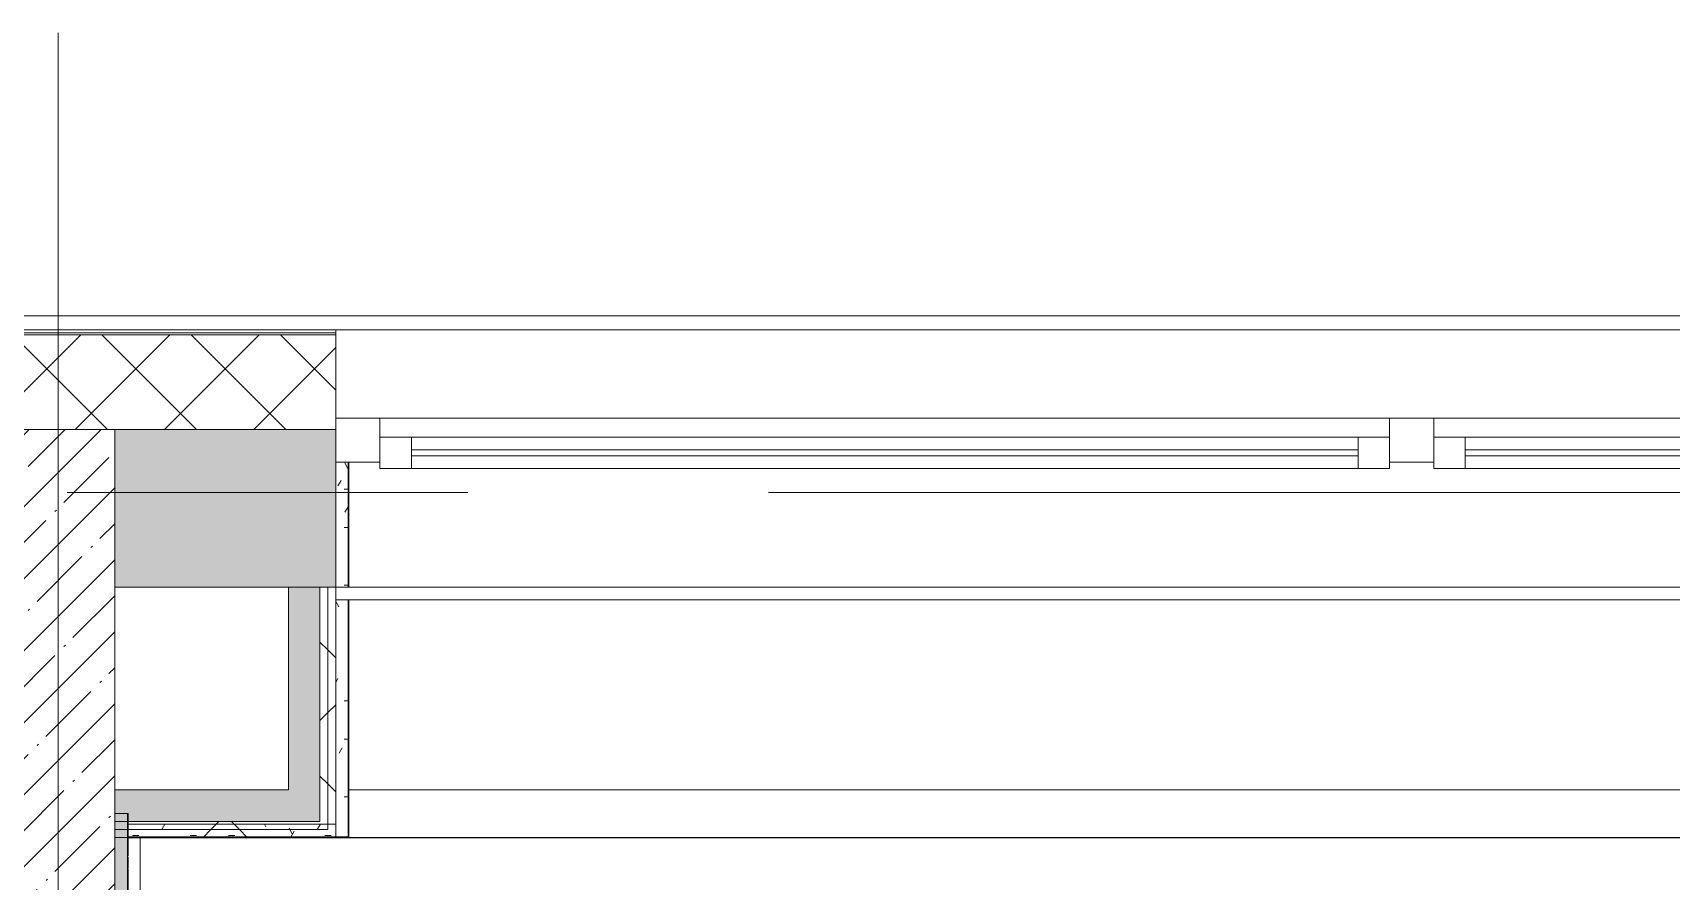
# Model space of a CAD drawing. Header units: millimetres. Extents: x 1322 to 199238, y -8553 to 29000.
# Drawn here: x 25139 to 27735, y 20685 to 22028 of the extents above; entities that cross this region are included whole.
import ezdxf

# ---------------------------------------------------------------- set-up
doc = ezdxf.new("R2010")
doc.units = ezdxf.units.MM
doc.linetypes.add('Осевая', pattern=[3175, 635, -476.25, 1587.5, -476.25])
for name, color, linetype, lineweight in [('A-GLAZ', 7, 'Continuous', 9), ('A-GLAZ-1', 7, 'Continuous', 13), ('A-WALL', 7, 'Continuous', 9), ('I-WALL', 7, 'Continuous', 9), ('Оси', 7, 'Continuous', 9), ('Оси-2', 7, 'Осевая', 9)]:
    doc.layers.add(name, color=color, linetype=linetype, lineweight=lineweight)
for name, color, linetype, lineweight, true_color in [('A-WALL-1', 7, 'Continuous', 9, 0x3c3c3c), ('A-WALL-FNSH-1', 7, 'Continuous', 9, 0x3c3c3c), ('I-FURN-1', 7, 'Continuous', 9, 0xf0f0f0)]:
    doc.layers.add(name, color=color, linetype=linetype, lineweight=lineweight, true_color=true_color)
pattern_1 = [(45, (-75531.33, 0), (-57.024626, 57.024626), []), (45, (-75474.3, 0), (-57.024626, 57.024626), [100.806, -20.161, 3.353, -16.808])]
pattern_2 = [(0, (-75531.326, 0), (121.92, 30.48), [10.058, -81.382, 10.058, -81.382, -487.68]), (0, (-75531.326, 0), (121.92, 30.48), [-182.88, 10.058, -172.822, 10.058, -81.382, -213.36]), (0, (-75531.326, 0), (121.92, 30.48), [-457.2, 10.058, -50.902, 10.058, -142.342]), (120, (-75485.606, 15.24), (-87.356454, 90.345817), [10.058, -81.382, 10.058, -81.382, -487.68]), (120, (-75485.606, 15.24), (-87.356454, 90.345817), [-182.88, 10.058, -172.822, 10.058, -81.382, -213.36]), (120, (-75485.606, 15.24), (-87.356454, 90.345817), [-457.2, 10.058, -50.902, 10.058, -142.342]), (240, (-75470.366, 76.2), (-34.563546, -120.825817), [10.058, -81.382, 10.058, -81.382, -487.68]), (240, (-75470.366, 76.2), (-34.563546, -120.825817), [-182.88, 10.058, -172.822, 10.058, -81.382, -213.36]), (240, (-75470.366, 76.2), (-34.563546, -120.825817), [-457.2, 10.058, -50.902, 10.058, -142.342])]
pattern_3 = [(45, (-75531.33, 0), (-106.06602, 106.06602), []), (135, (-75531.33, 0), (-106.06602, -106.06602), [])]

# ---------------------------------------------------------------- blocks, each defined once
blk = doc.blocks.new('120_Окно_СКБ_2Ст_Фрамуга сверху - 120_Окно_СКБ_2Ст_2300х2500_h_ ДОО-23103760-План размещения напольных электротехнических лючков и розеток 1 этажа в осях 23_1-33')
at = {"layer": 'A-GLAZ'}
for p, q in [((1150, -57), (-1150, -57)), ((-1080, -57), (1080, -57)), ((-1130, -127), (-1080, -127)), ((-1030, -107), (470, -107)), ((470, -117), (-1030, -117)), ((520, -127), (590, -127)), ((520, -127), (590, -127)), ((640, -107), (1030, -107)), ((1030, -117), (640, -117)), ((1080, -127), (1130, -127))]:
    blk.add_line(p, q, dxfattribs=at)
at = {"layer": 'A-GLAZ-1'}
for p, q in [((-1150, -127), (-1150, -57)), ((-1150, -57), (-1080, -57)), ((-1080, -57), (-1080, -127)), ((520, -127), (520, -57)), ((520, -57), (590, -57)), ((590, -57), (590, -127)), ((1080, -127), (1080, -57)), ((1080, -57), (1150, -57)), ((1150, -57), (1150, -127)), ((520, -87), (-1080, -87)), ((-1080, -87), (-1080, -137)), ((-1030, -137), (-1030, -87)), ((470, -137), (470, -87)), ((520, -137), (520, -87)), ((1080, -87), (590, -87)), ((590, -87), (590, -137)), ((640, -137), (640, -87)), ((1030, -137), (1030, -87)), ((1080, -137), (1080, -87)), ((-1080, -127), (-1150, -127)), ((590, -127), (520, -127)), ((1150, -127), (1080, -127)), ((-1080, -137), (520, -137)), ((590, -137), (1080, -137))]:
    blk.add_line(p, q, dxfattribs=at)
blk = doc.blocks.new('Бизиборд лего - бизиборд 1_21б-32328682-План размещения напольных электротехнических лючков и розеток 1 этажа в осях 23_1-33')
at = {"layer": 'I-FURN-1'}
for p, q in [((-1000, 20), (-1500, 20)), ((-1500, 20), (-1500, 0)), ((-1470, 0), (-1500, 0)), ((-1500, 0), (-1000, 0)), ((-1499.5, 20), (-1470, 20)), ((-1470, 20), (-1465.1, 20)), ((-1465.1, 20), (-1470, 20)), ((-1470, 20), (-1465.1, 20)), ((-1465.1, 20), (-1470, 20)), ((-1470, 20), (-1465.1, 20)), ((-1465.1, 20), (-1470, 20)), ((-1470, 20), (-1465.1, 20)), ((-1465.1, 20), (-1470, 20)), ((-1470, 20), (-1465.1, 20)), ((-1465.1, 20), (-1470, 20)), ((-1470, 20), (-1465.1, 20)), ((-1465.1, 20), (-1470, 20)), ((-1470, 20), (-1465.1, 20)), ((-1465.1, 20), (-1470, 20)), ((-1470, 20), (-1465.1, 20)), ((-1465.1, 20), (-1470, 20)), ((-1470, 20), (-1465.1, 20)), ((-1465.1, 20), (-1470, 20)), ((-1470, 20), (-1467.1, 20)), ((-1469.7, 20), (-1470, 20)), ((-1470, 20), (-1465.1, 20)), ((-1465.1, 20), (-1470, 20)), ((-1470, 20), (-1465.1, 20)), ((-1465.1, 20), (-1470, 20)), ((-1470, 20), (-1465.1, 20)), ((-1465.1, 20), (-1470, 20)), ((-1470, 20), (-1465.1, 20)), ((-1465.1, 20), (-1470, 20)), ((-1470, 20), (-1465.1, 20)), ((-1465.1, 20), (-1470, 20)), ((-1470, 20), (-1465.1, 20)), ((-1465.1, 20), (-1470, 20)), ((-1470, 20), (-1465.1, 20)), ((-1465.1, 20), (-1470, 20)), ((-1470, 20), (-1465.1, 20)), ((-1465.1, 20), (-1470, 20)), ((-1470, 20), (-1465.1, 20)), ((-1469.7, 20), (-1470, 20)), ((-1470, 20), (-1465.1, 20)), ((-1465.1, 20), (-1470, 20)), ((-1470, 20), (-1465.1, 20)), ((-1465.1, 20), (-1470, 20)), ((-1470, 20), (-1469.7, 20)), ((-1465.1, 20), (-1470, 20)), ((-1470, 20), (-1465.1, 20)), ((-1465.1, 20), (-1470, 20)), ((-1470, 20), (-1465.1, 20)), ((-1465.1, 20), (-1470, 20)), ((-1470, 20), (-1465.1, 20)), ((-1465.1, 20), (-1470, 20)), ((-1470, 20), (-1465.1, 20)), ((-1468.7, 20), (-1470, 20)), ((-1470, 20), (-1469.7, 20)), ((-1469.7, 20), (-1470, 20)), ((-1465.1, 0), (-1470, 0)), ((-1470, 0), (-1465.1, 0)), ((-1465.1, 0), (-1470, 0)), ((-1470, 0), (-1465.1, 0)), ((-1465.1, 0), (-1470, 0)), ((-1470, 0), (-1465.1, 0)), ((-1465.1, 0), (-1470, 0)), ((-1470, 0), (-1465.1, 0)), ((-1465.1, 0), (-1470, 0)), ((-1470, 0), (-1465.1, 0)), ((-1465.1, 0), (-1470, 0)), ((-1470, 0), (-1465.1, 0)), ((-1468.7, 0), (-1470, 0)), ((-1470, 0), (-1469.7, 0)), ((-1465.1, 0), (-1470, 0)), ((-1470, 0), (-1465.1, 0)), ((-1465.1, 0), (-1470, 0)), ((-1470, 0), (-1465.1, 0)), ((-1465.1, 0), (-1470, 0)), ((-1470, 0), (-1465.1, 0)), ((-1465.1, 0), (-1470, 0)), ((-1470, 0), (-1465.1, 0)), ((-1469.7, 0), (-1470, 0)), ((-1470, 0), (-1465.1, 0)), ((-1465.1, 0), (-1470, 0)), ((-1470, 0), (-1465.1, 0)), ((-1467.1, 0), (-1470, 0)), ((-1470, 0), (-1467.1, 0)), ((-1465.1, 0), (-1470, 0)), ((-1470, 0), (-1465.1, 0)), ((-1450.3, 0), (-1470, 0)), ((-1470, 0), (-1450.3, 0)), ((-1468.7, 20), (-1469.7, 20)), ((-1468.7, 20), (-1469.7, 20)), ((-1469.7, 20), (-1468.7, 20)), ((-1469.7, 20), (-1450, 20)), ((-1450, 20), (-1469.7, 20)), ((-1469.7, 0), (-1465.1, 0)), ((-1465.1, 0), (-1469.7, 0)), ((-1468.7, 20), (-1465.1, 20)), ((-1465.1, 20), (-1468.7, 20)), ((-1467.1, 20), (-1468.7, 20)), ((-1468.7, 20), (-1467.1, 20)), ((-1465.1, 20), (-1468.7, 20)), ((-1467.5, 0), (-1468.7, 0)), ((-1465.1, 0), (-1468.7, 0)), ((-1467.1, 20), (-1465.1, 20)), ((-1465.1, 20), (-1467.1, 20)), ((-1467.1, 20), (-1465.1, 20)), ((-1465.1, 0), (-1467.1, 0)), ((-1465.1, 0), (-1467.1, 0)), ((-1467.1, 0), (-1465.1, 0)), ((-1465.1, 20), (-1465, 20)), ((-1465, 20), (-1465.1, 20)), ((-1465.1, 20), (-1465, 20)), ((-1465, 20), (-1465.1, 20)), ((-1465.1, 20), (-1465, 20)), ((-1465, 20), (-1465.1, 20)), ((-1465.1, 20), (-1465, 20)), ((-1465, 20), (-1465.1, 20)), ((-1465.1, 20), (-1465, 20)), ((-1465, 20), (-1465.1, 20)), ((-1465.1, 20), (-1465, 20)), ((-1465, 20), (-1465.1, 20)), ((-1465.1, 20), (-1465, 20)), ((-1465, 20), (-1465.1, 20)), ((-1465.1, 20), (-1465, 20)), ((-1465, 20), (-1465.1, 20)), ((-1465.1, 20), (-1465, 20)), ((-1465, 20), (-1465.1, 20)), ((-1465.1, 20), (-1465, 20)), ((-1465, 20), (-1465.1, 20)), ((-1465.1, 20), (-1465, 20)), ((-1465, 20), (-1465.1, 20)), ((-1465.1, 20), (-1465, 20)), ((-1465, 20), (-1465.1, 20)), ((-1465.1, 20), (-1465, 20)), ((-1465, 20), (-1465.1, 20)), ((-1465.1, 20), (-1465, 20)), ((-1465, 20), (-1465.1, 20)), ((-1465.1, 20), (-1465, 20)), ((-1465, 20), (-1465.1, 20)), ((-1465.1, 20), (-1465, 20)), ((-1465, 20), (-1465.1, 20)), ((-1465.1, 20), (-1465, 20)), ((-1465, 20), (-1465.1, 20)), ((-1465.1, 20), (-1465, 20)), ((-1465, 20), (-1465.1, 20)), ((-1465.1, 20), (-1465, 20)), ((-1465, 20), (-1465.1, 20)), ((-1465.1, 20), (-1465, 20)), ((-1465, 20), (-1465.1, 20)), ((-1465.1, 20), (-1465, 20)), ((-1465, 20), (-1465.1, 20)), ((-1465.1, 20), (-1465, 20)), ((-1465, 20), (-1465.1, 20)), ((-1465.1, 20), (-1465, 20)), ((-1465, 20), (-1465.1, 20)), ((-1465.1, 20), (-1465, 20)), ((-1465, 20), (-1465.1, 20)), ((-1465.1, 20), (-1465, 20)), ((-1465, 20), (-1465.1, 20)), ((-1465.1, 20), (-1465, 20)), ((-1465, 20), (-1465.1, 20)), ((-1465, 0), (-1465.1, 0)), ((-1465.1, 0), (-1465, 0)), ((-1465, 0), (-1465.1, 0)), ((-1465.1, 0), (-1465, 0)), ((-1465, 0), (-1465.1, 0)), ((-1465.1, 0), (-1465, 0)), ((-1465, 0), (-1465.1, 0)), ((-1465.1, 0), (-1465, 0)), ((-1465, 0), (-1465.1, 0)), ((-1465.1, 0), (-1465, 0)), ((-1465, 0), (-1465.1, 0)), ((-1465.1, 0), (-1465, 0)), ((-1465, 0), (-1465.1, 0)), ((-1465.1, 0), (-1465, 0)), ((-1465, 0), (-1465.1, 0)), ((-1465.1, 0), (-1465, 0)), ((-1465, 0), (-1465.1, 0)), ((-1465.1, 0), (-1465, 0)), ((-1465, 0), (-1465.1, 0)), ((-1465.1, 0), (-1465, 0)), ((-1465, 0), (-1465.1, 0)), ((-1465.1, 0), (-1465, 0)), ((-1465, 0), (-1465.1, 0)), ((-1465.1, 0), (-1465, 0)), ((-1465, 0), (-1465.1, 0)), ((-1465.1, 0), (-1465, 0)), ((-1465, 0), (-1465.1, 0)), ((-1465.1, 0), (-1465, 0)), ((-1465, 0), (-1465.1, 0)), ((-1465.1, 0), (-1465, 0)), ((-1465, 20), (-1460.3, 20)), ((-1465, 20), (-1455, 20)), ((-1455, 20), (-1465, 20)), ((-1465, 20), (-1457.4, 20)), ((-1450, 20), (-1465, 20)), ((-1465, 20), (-1450, 20)), ((-1450, 20), (-1465, 20)), ((-1465, 20), (-1450, 20)), ((-1450, 20), (-1465, 20)), ((-1465, 20), (-1450, 20)), ((-1450, 20), (-1465, 20)), ((-1465, 20), (-1460, 20)), ((-1450, 20), (-1465, 20)), ((-1465, 20), (-1462.6, 20)), ((-1462.6, 20), (-1465, 20)), ((-1465, 20), (-1450, 20)), ((-1450, 20), (-1465, 20)), ((-1465, 20), (-1450, 20)), ((-1450, 20), (-1465, 20)), ((-1465, 20), (-1450, 20)), ((-1450, 20), (-1465, 20)), ((-1465, 20), (-1450, 20)), ((-1452.9, 20), (-1465, 20)), ((-1465, 20), (-1455, 20)), ((-1450, 20), (-1465, 20)), ((-1465, 20), (-1450, 20)), ((-1450, 20), (-1465, 20)), ((-1465, 20), (-1450, 20)), ((-1450, 20), (-1465, 20)), ((-1465, 20), (-1450, 20)), ((-1450, 20), (-1465, 20)), ((-1465, 20), (-1450, 20)), ((-1451.3, 20), (-1465, 20)), ((-1465, 20), (-1450, 20)), ((-1450, 20), (-1465, 20)), ((-1465, 20), (-1450, 20)), ((-1450, 20), (-1465, 20)), ((-1465, 20), (-1460, 20)), ((-1462.6, 20), (-1465, 20)), ((-1465, 20), (-1450, 20)), ((-1450, 20), (-1465, 20)), ((-1465, 20), (-1450, 20)), ((-1460, 20), (-1465, 20)), ((-1465, 20), (-1462.6, 20)), ((-1450, 20), (-1465, 20)), ((-1465, 20), (-1450, 20)), ((-1450, 20), (-1465, 20)), ((-1465, 20), (-1450, 20)), ((-1450, 20), (-1465, 20)), ((-1465, 20), (-1450, 20)), ((-1450, 20), (-1465, 20)), ((-1465, 20), (-1450, 20)), ((-1450, 20), (-1465, 20)), ((-1460.3, 0), (-1465, 0)), ((-1450, 0), (-1465, 0)), ((-1465, 0), (-1450, 0)), ((-1450, 0), (-1465, 0)), ((-1465, 0), (-1450, 0)), ((-1450, 0), (-1465, 0)), ((-1465, 0), (-1450, 0)), ((-1450, 0), (-1465, 0)), ((-1465, 0), (-1450, 0)), ((-1450, 0), (-1465, 0)), ((-1465, 0), (-1450, 0)), ((-1457.4, 0), (-1465, 0)), ((-1465, 0), (-1450, 0)), ((-1462.6, 0), (-1465, 0)), ((-1465, 0), (-1462.6, 0)), ((-1450, 0), (-1465, 0)), ((-1465, 0), (-1450, 0)), ((-1457.4, 0), (-1465, 0)), ((-1465, 0), (-1450, 0)), ((-1450, 0), (-1465, 0)), ((-1465, 0), (-1450, 0)), ((-1450, 0), (-1465, 0)), ((-1465, 0), (-1450, 0)), ((-1460, 0), (-1465, 0)), ((-1465, 0), (-1460, 0)), ((-1450, 0), (-1465, 0)), ((-1465, 0), (-1450, 0)), ((-1457.4, 0), (-1465, 0)), ((-1465, 0), (-1462.6, 0)), ((-1450, 0), (-1465, 0)), ((-1465, 0), (-1450, 0)), ((-1462.6, 20), (-1450.3, 20)), ((-1452.9, 20), (-1462.6, 20)), ((-1460, 20), (-1462.6, 20)), ((-1462.6, 20), (-1460, 20)), ((-1451.3, 0), (-1462.6, 0)), ((-1462.6, 0), (-1451.3, 0)), ((-1462.6, 0), (-1460, 0)), ((-1460.3, 0), (-1460, 0)), ((-1460, 20), (-1455.6, 20)), ((-1460, 20), (-1450, 20)), ((-1460, 20), (-1455, 20)), ((-1457.4, 20), (-1460, 20)), ((-1451.3, 20), (-1460, 20)), ((-1460, 20), (-1457.4, 20)), ((-1455.6, 0), (-1460, 0)), ((-1457.4, 0), (-1460, 0)), ((-1460, 0), (-1450, 0)), ((-1460, 0), (-1457.4, 0)), ((-1457.4, 20), (-1450, 20)), ((-1455, 20), (-1457.4, 20)), ((-1457.4, 20), (-1450, 20)), ((-1450, 0), (-1457.4, 0)), ((-1452.9, 0), (-1457.4, 0)), ((-1452.9, 0), (-1457.4, 0)), ((-1455, 0), (-1457.4, 0)), ((-1457.4, 0), (-1455, 0)), ((-1455, 20), (-1451.3, 20)), ((-1455, 20), (-1450, 20)), ((-1452.9, 20), (-1455, 20)), ((-1455, 20), (-1450, 20)), ((-1455, 20), (-1452.9, 20)), ((-1452.9, 20), (-1455, 20)), ((-1451.3, 0), (-1455, 0)), ((-1452.9, 0), (-1455, 0)), ((-1455, 0), (-1452.9, 0)), ((-1451.3, 20), (-1452.9, 20)), ((-1450.3, 20), (-1452.9, 20)), ((-1450, 20), (-1452.9, 20)), ((-1452.9, 20), (-1451.3, 20)), ((-1451.3, 20), (-1452.9, 20)), ((-1450, 0), (-1452.9, 0)), ((-1450, 0), (-1452.9, 0)), ((-1450, 0), (-1452.9, 0)), ((-1452.9, 0), (-1451.3, 0)), ((-1450, 20), (-1451.3, 20)), ((-1450, 20), (-1451.3, 20)), ((-1451.3, 20), (-1450.3, 20)), ((-1450.3, 20), (-1451.3, 20)), ((-1450, 20), (-1451.3, 20)), ((-1450, 0), (-1451.3, 0)), ((-1451.3, 0), (-1450, 0)), ((-1451.3, 0), (-1450.3, 0)), ((-1450.3, 20), (-1450, 20)), ((-1450, 20), (-1450.3, 20)), ((-1450.3, 20), (-1450, 20)), ((-1450, 20), (-1450.3, 20)), ((-1450.3, 0), (-1450, 0)), ((-1450, 0), (-1450.3, 0)), ((-1450.3, 0), (-1450, 0)), ((-1450, 20), (-1410, 20)), ((-1410, 0), (-1450, 0))]:
    blk.add_line(p, q, dxfattribs=at)
blk = doc.blocks.new('Зашивка приборов отопления - Зашивка приборов отопления-33267402-План размещения напольных электротехнических лючков и розеток 1 этажа в осях 23_1-33')
at = {"layer": 'A-WALL'}
for p, q in [((103430, 21150), (101170, 21150)), ((101170, 20829), (108130, 20829)), ((108130, 20829), (101170, 20829)), ((101150, 20754), (108130, 20754))]:
    blk.add_line(p, q, dxfattribs=at)

msp = doc.modelspace()

# ---------------------------------------------------------------- hatches: boundary and pattern name
at = {"layer": 'A-WALL'}
h = msp.add_hatch(dxfattribs=at)
h.set_pattern_fill('FP_5', color=256, style=0, pattern_type=2)
h.set_pattern_definition([(45, (-75531.33, 0), (-70.71068, 70.71068), []), (135, (-75531.33, 0), (-70.71068, -70.71068), [])])
h.paths.add_polyline_path([(35703.8, 21400), (35595.3, 21550), (35410.2, 21550), (35518.7, 21400), (35615.7, 21400)])
h.paths.add_polyline_path([(35271.8, 21400), (35163.3, 21550), (34418.7, 21550), (34418.7, 21400), (34950.7, 21400)])
h.paths.add_polyline_path([(33288.1, 21400), (33518.7, 21400), (33518.7, 21550), (32218.7, 21550), (32218.7, 21400), (32955.6, 21400)])
h.paths.add_polyline_path([(30018.7, 21400), (31318.7, 21400), (31318.7, 21550), (30018.7, 21550), (30018.7, 21533.1)])
h.paths.add_polyline_path([(28965.4, 21400), (29118.7, 21400), (29118.7, 21550), (27918.7, 21550), (27918.7, 21400)])
h.paths.add_polyline_path([(25618.7, 21400), (25618.7, 21550), (21078.7, 21550), (21078.7, 21400), (25268.7, 21400)])
h.paths.add_polyline_path([(17778.7, 21400), (17778.7, 21550), (17528.7, 21550), (17528.7, 21400), (17659.8, 21400)])
at = {"layer": 'I-WALL'}
h = msp.add_hatch(dxfattribs=at)
h.set_pattern_fill('FP_2', color=256, style=0, pattern_type=2)
h.set_pattern_definition(pattern_1)
h.paths.add_polyline_path([(25141.4, 17750), (25268.7, 17750), (25268.7, 21400), (25048.7, 21400), (25048.7, 17750)])
h = msp.add_hatch(dxfattribs=at)
h.set_pattern_fill('FP_2', color=256, style=0, pattern_type=2)
h.set_pattern_definition(pattern_1)
h.paths.add_polyline_path([(34818.7, 21150), (34818.7, 21400), (34418.7, 21400), (34418.7, 21150), (34618.2, 21150)])
h.paths.add_polyline_path([(33518.7, 21150), (33518.7, 21400), (32218.7, 21400), (32218.7, 21150), (33454.3, 21150)])
h.paths.add_polyline_path([(31293, 21150), (31318.7, 21150), (31318.7, 21400), (30518.7, 21400), (30518.7, 21150), (30960.5, 21150)])
h.paths.add_polyline_path([(29118.7, 21150), (29118.7, 21400), (27918.7, 21400), (27918.7, 21150), (28965.4, 21150)])
h.paths.add_polyline_path([(25618.7, 21150), (25618.7, 21400), (25268.7, 21400), (25268.7, 21150)])
h = msp.add_hatch(dxfattribs=at)
h.set_pattern_fill('FP_31', color=256, style=0, pattern_type=2)
h.set_pattern_definition(pattern_2)
h.paths.add_polyline_path([(25638.7, 21150), (25638.7, 21348), (25618.7, 21348), (25618.7, 21150)])
for points in [[(25593.7, 20779), (25593.7, 21150), (25543.7, 21150), (25543.7, 20779)], [(25268.7, 20779), (25543.7, 20779), (25543.7, 20829), (25268.7, 20829)]]:
    msp.add_hatch(color=256, dxfattribs=at).paths.add_polyline_path(points)
h = msp.add_hatch(dxfattribs=at)
h.set_pattern_fill('FP_35', color=256, style=0, pattern_type=2)
h.set_pattern_definition(pattern_3)
h.paths.add_polyline_path([(25606.2, 20766.5), (25606.2, 21150), (25593.7, 21150), (25593.7, 20766.5)])
h = msp.add_hatch(dxfattribs=at)
h.set_pattern_fill('FP_35', color=256, style=0, pattern_type=2)
h.set_pattern_definition(pattern_3)
h.paths.add_polyline_path([(25618.7, 20754), (25618.7, 21150), (25606.2, 21150), (25606.2, 20754)])
h = msp.add_hatch(dxfattribs=at)
h.set_pattern_fill('FP_31', color=256, style=0, pattern_type=2)
h.set_pattern_definition(pattern_2)
h.paths.add_polyline_path([(25638.7, 20775), (25638.7, 21130), (25618.7, 21130), (25618.7, 20775)])
h = msp.add_hatch(dxfattribs=at)
h.set_pattern_fill('FP_31', color=256, style=0, pattern_type=2)
h.set_pattern_definition(pattern_2)
h.paths.add_polyline_path([(25288.7, 17750), (25288.7, 20791.5), (25268.7, 20791.5), (25268.7, 17750)])
h = msp.add_hatch(dxfattribs=at)
h.set_pattern_fill('FP_35', color=256, style=0, pattern_type=2)
h.set_pattern_definition(pattern_3)
h.paths.add_polyline_path([(25593.7, 20766.5), (25593.7, 20779), (25268.7, 20779), (25268.7, 20766.5), (25543.7, 20766.5)])
h = msp.add_hatch(dxfattribs=at)
h.set_pattern_fill('FP_31', color=256, style=0, pattern_type=2)
h.set_pattern_definition(pattern_2)
h.paths.add_polyline_path([(25638.7, 20755), (25638.7, 20775), (25288.7, 20775), (25288.7, 20755), (25473.9, 20755)])
h = msp.add_hatch(dxfattribs=at)
h.set_pattern_fill('FP_35', color=256, style=0, pattern_type=2)
h.set_pattern_definition(pattern_3)
h.paths.add_polyline_path([(25606.2, 20754), (25606.2, 20766.5), (25268.7, 20766.5), (25268.7, 20754), (25593.7, 20754)])

# ---------------------------------------------------------------- linework, layer by layer
at = {"layer": 'A-WALL'}
for p, q in [((21038.7, 21580), (35610.6, 21580)), ((25618.7, 21553), (21078.7, 21553)), ((25618.7, 21550), (21078.7, 21550)), ((25618.7, 21558), (27918.7, 21558)), ((25618.7, 21400), (21078.7, 21400)), ((25593.7, 20779), (25593.7, 21150)), ((25606.2, 20766.5), (25606.2, 21150)), ((25268.7, 20779), (25593.7, 20779)), ((25288.7, 20791.5), (25288.7, 20724.5)), ((25268.7, 20766.5), (25606.2, 20766.5)), ((25288.7, 20722), (25288.7, 20723.2)), ((25288.7, 20719.6), (25288.7, 20721.6)), ((25288.7, 20714.8), (25288.7, 20719.5)), ((25288.7, 20710.1), (25288.7, 20714.5)), ((25288.7, 20705.8), (25288.7, 20709.5)), ((25288.7, 20664.5), (25288.7, 20704.5))]:
    msp.add_line(p, q, dxfattribs=at)
at = {"layer": 'A-WALL-1'}
for p, q in [((25618.7, 20754), (25618.7, 21550)), ((25268.7, 17530), (25268.7, 21400)), ((25268.7, 21400), (25268.7, 21150)), ((25638.7, 21348), (25618.7, 21348)), ((25638.7, 21150), (25638.7, 21348)), ((25268.7, 21150), (25638.7, 21150)), ((25543.7, 21150), (25543.7, 20829)), ((25638.7, 21130), (25618.7, 21130)), ((25543.7, 20829), (25268.7, 20829)), ((25288.7, 20791.5), (25268.7, 20791.5)), ((25618.7, 20775), (25288.7, 20775)), ((25268.7, 20754), (25289.7, 20754)), ((25288.7, 20755), (25638.7, 20755))]:
    msp.add_line(p, q, dxfattribs=at)
at = {"layer": 'A-WALL-FNSH-1'}
for p, q in [((25618.7, 21558), (21078.7, 21558)), ((25618.7, 21550), (25618.7, 21558)), ((25639.7, 21348), (25638.7, 21348)), ((25639.7, 21150), (25639.7, 21348)), ((25638.7, 21150), (25639.7, 21150)), ((25639.7, 21130), (25638.7, 21130)), ((25638.7, 21130), (25638.7, 20754)), ((25639.7, 20754), (25639.7, 21130)), ((25289.7, 20791.5), (25288.7, 20791.5)), ((25289.7, 20754.5), (25289.7, 20791.5)), ((25307.7, 20754), (25289.7, 20754)), ((25289.7, 20724.5), (25289.7, 20753)), ((25289.7, 20753), (25307.7, 20753)), ((25638.7, 20754), (25308.7, 20754)), ((25308.7, 20753), (25639.7, 20753)), ((25289.7, 20721.6), (25289.7, 20723.1)), ((25289.7, 20719.6), (25289.7, 20721.5)), ((25289.7, 20717.1), (25289.7, 20719.4)), ((25289.7, 20714.8), (25289.7, 20717)), ((25289.7, 20711.9), (25289.7, 20714.4)), ((25289.7, 20710.1), (25289.7, 20711.8)), ((25289.7, 20707.4), (25289.7, 20709.4)), ((25289.7, 20705.8), (25289.7, 20707.3)), ((25289.7, 20664.5), (25289.7, 20704.5))]:
    msp.add_line(p, q, dxfattribs=at)
at = {"layer": 'I-WALL'}
for p, q in [((27918.7, 21130), (25639.7, 21130)), ((25639.7, 20754), (32597.7, 20754)), ((25639.7, 20754), (25639.7, 20753)), ((32597.7, 20753), (25639.7, 20753))]:
    msp.add_line(p, q, dxfattribs=at)
at = {"layer": 'Оси'}
msp.add_line((25178.7, 19528.3), (25178.7, 22028.3), dxfattribs=at)
at = {"layer": 'Оси-2'}
msp.add_line((9318.1, 21300), (47048.7, 21300), dxfattribs=at)

# ---------------------------------------------------------------- block references
at = {"layer": 'A-GLAZ'}
msp.add_blockref('120_Окно_СКБ_2Ст_Фрамуга сверху - 120_Окно_СКБ_2Ст_2300х2500_h_ ДОО-23103760-План размещения напольных электротехнических лючков и розеток 1 этажа в осях 23_1-33', (26768.7, 21475), dxfattribs=at)
at = {"layer": 'A-WALL'}
msp.add_blockref('Зашивка приборов отопления - Зашивка приборов отопления-33267402-План размещения напольных электротехнических лючков и розеток 1 этажа в осях 23_1-33', (-75531.3, 0), dxfattribs=at)
at = {"layer": 'I-FURN-1', "rotation": 270.0000000000001}
msp.add_blockref('Бизиборд лего - бизиборд 1_21б-32328682-План размещения напольных электротехнических лючков и розеток 1 этажа в осях 23_1-33', (25288.7, 19254.5), dxfattribs=at)

doc.saveas('drawing.dxf')
